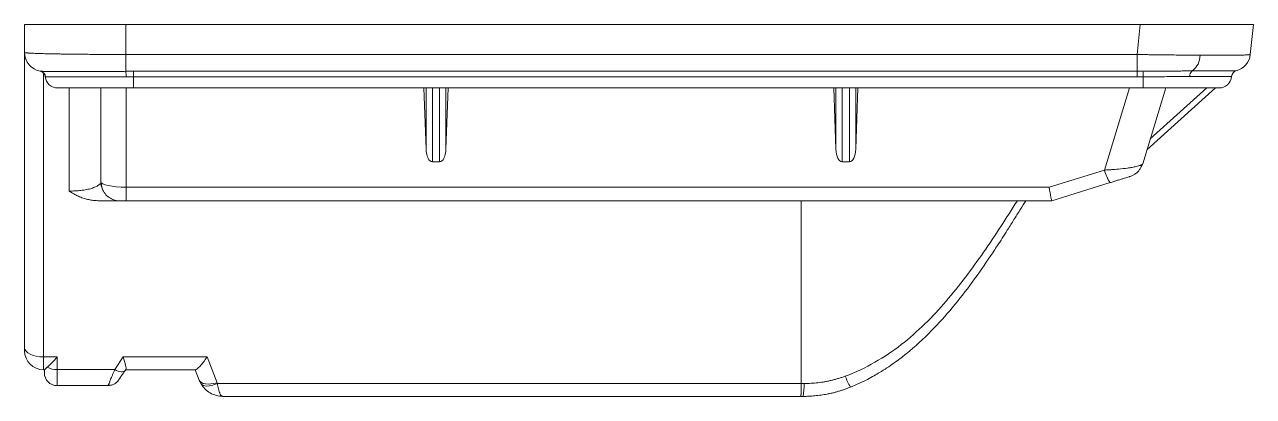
# Model space of a CAD drawing. Header units: millimetres. Extents: x 0 to 1189, y 0 to 841.
# Drawn here: x 373.3 to 567.6, y 231.3 to 290 of the extents above; entities that cross this region are included whole.
import ezdxf

# ---------------------------------------------------------------- set-up
doc = ezdxf.new("R2010")
doc.units = ezdxf.units.MM

msp = doc.modelspace()

# ---------------------------------------------------------------- linework, layer by layer
at = {"color": 7, "linetype": 'Continuous', "lineweight": 15}
for p, q in [((373.26, 285.6), (373.26, 290)), ((373.26, 290), (389.26, 290)), ((389.26, 285.29), (389.26, 290)), ((389.26, 290), (549.66, 290)), ((549.66, 290), (549.17, 285.29)), ((549.66, 290), (567.56, 290)), ((567.56, 290), (567.07, 285.29)), ((373.26, 285.6), (373.26, 239.02)), ((389.26, 285.29), (549.17, 285.29)), ((389.26, 282.63), (389.26, 285.29)), ((549.17, 282.63), (549.17, 285.29)), ((376.26, 282.35), (376.26, 237.54)), ((390.51, 282.63), (549.17, 282.63)), ((390.51, 281.76), (390.51, 282.63)), ((549.17, 281.76), (390.51, 281.76)), ((390.51, 280), (390.51, 281.76)), ((549.17, 282.63), (549.17, 281.76)), ((550.11, 281.77), (549.17, 281.76)), ((550.11, 280), (550.11, 281.77)), ((380.31, 263.72), (380.31, 280)), ((385.31, 265.2), (385.31, 280)), ((389.31, 280), (389.31, 264.33)), ((550.11, 280), (390.51, 280)), ((436.74, 270.36), (436.4, 280)), ((436.74, 270.36), (436.74, 280)), ((437.74, 268.34), (437.74, 280)), ((438.89, 280), (438.89, 268.34)), ((439.88, 280), (439.88, 270.36)), ((440.22, 280), (439.88, 270.36)), ((501.54, 270.36), (501.2, 280)), ((501.54, 270.36), (501.54, 280)), ((502.54, 268.34), (502.54, 280)), ((503.69, 280), (503.69, 268.34)), ((504.68, 280), (504.68, 270.36)), ((505.02, 280), (504.68, 270.36)), ((544.01, 267.05), (547.97, 280)), ((550.05, 268.03), (553.71, 280)), ((550.73, 270.24), (561.58, 280)), ((551.25, 271.95), (560.2, 280)), ((437.74, 268.34), (438.89, 268.34)), ((502.54, 268.34), (503.69, 268.34)), ((535.26, 264.33), (544.01, 267.05)), ((535.26, 264.33), (389.31, 264.33)), ((389.31, 264.33), (389.31, 262.2)), ((544.9, 265.06), (535.71, 262.2)), ((535.71, 262.2), (389.31, 262.2)), ((496.06, 233.34), (496.07, 262.2)), ((535.71, 262.2), (535.71, 262.2)), ((378.39, 237.54), (376.26, 237.54)), ((376.26, 235.52), (376.26, 237.54)), ((378.39, 237.54), (378.39, 235.55)), ((388.87, 237.54), (387.51, 235.55)), ((388.87, 237.54), (402.12, 237.54)), ((402.12, 237.54), (403.69, 233.48)), ((376.4, 235.52), (376.26, 235.52)), ((378.39, 235.55), (387.51, 235.55)), ((378.39, 235.55), (378.39, 233.02)), ((389.28, 235.58), (389.16, 235.41)), ((389.23, 235.52), (400.29, 235.52)), ((400.89, 233.88), (400.25, 235.52)), ((403.75, 233.34), (496.06, 233.34)), ((378.39, 233.02), (386.47, 233.02)), ((404.62, 231.32), (496, 231.32)), ((496.36, 231.32), (496, 231.32))]:
    msp.add_line(p, q, dxfattribs=at)
at = {"color": 8, "linetype": 'Continuous', "lineweight": 15}
msp.add_line((375.75, 282.65), (375.76, 282.65), dxfattribs=at)
at = {"color": 7, "linetype": 'Continuous', "lineweight": 15, "flags": 128}
for points in [[(550.05, 268.03), (549.92, 267.69), (549.82, 267.48)], [(388.31, 262.2), (387.73, 262.26), (387.19, 262.42)], [(373.26, 239.02), (373.32, 238.73), (373.49, 238.46), (373.77, 238.2), (374.14, 237.98), (374.6, 237.79), (375.11, 237.66), (375.68, 237.57), (376.26, 237.54)], [(387.51, 235.55), (387.78, 235.42), (388.05, 235.32), (388.31, 235.25), (388.54, 235.21), (388.75, 235.21), (388.92, 235.24), (389.06, 235.31), (389.16, 235.41)], [(400.89, 233.88), (401.02, 233.67), (401.23, 233.5), (401.51, 233.37), (401.86, 233.29), (402.27, 233.26), (402.71, 233.28), (403.19, 233.36), (403.69, 233.48)], [(403.75, 233.34), (403.3, 233.17), (402.87, 233.05), (402.47, 232.97), (402.09, 232.95), (401.77, 232.97), (401.49, 233.05), (401.28, 233.17), (401.14, 233.34)], [(386.95, 233.08), (386.71, 233.03), (386.47, 233.02)]]:
    msp.add_lwpolyline(points, dxfattribs=at)
at = {"color": 7, "linetype": 'Continuous', "lineweight": 15}
for centre, radius, start, end in [((376.26, 285.6), 3, 180, 260.3651), ((556.17, 285.1), 2.95, 305.4616, 1.4515), ((564.07, 285.6), 3, 284.8795, 353.8207), ((564.08, 285.6), 3, 284.73, 354), ((375.59, 281.66), 0.996, 6.375, 80.2856), ((378.51, 282), 2, 186.3637, 270), ((385.96, 281.88), 3.38, 358.0252, 12.8591), ((279.95, 279.45), 270.17, 0.4914, 0.676), ((558.51, 281.89), 1.02, 128.2267, 184.0644), ((562.11, 282), 2, 270, 354.9), ((565.1, 281.74), 1, 104.8537, 174.9029), ((565.1, 281.74), 1, 104.8388, 174.899), ((565.1, 281.74), 1, 104.7301, 174.8617), ((549.4, 268.26), 5.52, 192.7289, 215.4767), ((547.18, 268.91), 3, 287.2455, 317.7892), ((388.31, 265.2), 3, 180, 208.4468), ((376.26, 238.52), 3, 180, 270), ((378.3, 238.67), 3.12, 242.3036, 271.6317), ((378.39, 235.02), 2, 180, 270), ((386.47, 235.02), 2, 303.7278, 325.6766), ((487.43, 232.99), 9.09, 349.3565, 2.1995), ((513.35, 238.32), 11.01, 200.2449, 210.2851)]:
    msp.add_arc(centre, radius, start, end, dxfattribs=at)
at = {"color": 8, "linetype": 'Continuous', "lineweight": 15}
msp.add_arc((375.53, 281.67), 1, 59.227, 79.4608, dxfattribs=at)
at = {"color": 7, "linetype": 'Continuous', "lineweight": 15}
for centre, major_axis, ratio, start_param, end_param in [((437.74, 270.53), (0, 2.19), 0.456965, 1.647737, 3.141593), ((438.89, 270.53), (0, 2.19), 0.456965, 3.141593, 4.635448), ((502.54, 270.53), (0, 2.19), 0.456965, 1.647737, 3.141593), ((503.69, 270.53), (0, 2.19), 0.456965, 3.141593, 4.635448), ((535.26, 265.2), (-0.45, 3), 0.045227, 1.860644, 3.134735)]:
    msp.add_ellipse(centre, major_axis=major_axis, ratio=ratio, start_param=start_param, end_param=end_param, dxfattribs=at)
for points, knots in [([(373.26, 285.6), (373.26, 285.6), (373.27, 285.59), (373.3, 285.58), (373.34, 285.57), (373.4, 285.56), (373.47, 285.55), (373.55, 285.54), (373.64, 285.54), (373.74, 285.53), (373.84, 285.52), (373.95, 285.51), (374.06, 285.51), (374.17, 285.5), (374.28, 285.49), (374.56, 285.48), (375.08, 285.46), (375.94, 285.43), (376.9, 285.4), (377.86, 285.38), (378.81, 285.37), (379.74, 285.35), (380.72, 285.34), (381.72, 285.33), (382.76, 285.32), (383.82, 285.31), (384.9, 285.3), (385.99, 285.3), (387.08, 285.29), (388.17, 285.29), (388.9, 285.29), (389.26, 285.29)], [0, 0, 0, 0, 0.022441, 0.044071, 0.064891, 0.084901, 0.1041, 0.122489, 0.140067, 0.156835, 0.172792, 0.187939, 0.202276, 0.215802, 0.228517, 0.240423, 0.310556, 0.377292, 0.44063, 0.500572, 0.548283, 0.595528, 0.642309, 0.688627, 0.734484, 0.779879, 0.824816, 0.869295, 0.913318, 0.956885, 1, 1, 1, 1]), ([(549.17, 285.29), (549.37, 285.29), (549.78, 285.28), (550.39, 285.27), (551, 285.26), (551.6, 285.25), (552.19, 285.24), (552.78, 285.23), (553.36, 285.23), (553.93, 285.22), (554.5, 285.21), (555.05, 285.21), (555.6, 285.2), (556.13, 285.19), (556.66, 285.19), (557.17, 285.19), (557.67, 285.18), (558.16, 285.18), (558.64, 285.17), (558.96, 285.17), (559.11, 285.17)], [0, 0, 0, 0, 0.05839, 0.116443, 0.17416, 0.231542, 0.288588, 0.3453, 0.401678, 0.457723, 0.513435, 0.568816, 0.623865, 0.678585, 0.732974, 0.787034, 0.840766, 0.894171, 0.947248, 1, 1, 1, 1]), ([(559.11, 285.17), (559.27, 285.17), (559.6, 285.17), (560.08, 285.17), (560.55, 285.16), (561.01, 285.16), (561.46, 285.16), (561.89, 285.16), (562.31, 285.16), (562.71, 285.16), (563.1, 285.16), (563.48, 285.16), (563.83, 285.17), (564.18, 285.17), (564.5, 285.17), (564.88, 285.18), (565.29, 285.18), (565.71, 285.19), (566.09, 285.2), (566.4, 285.22), (566.66, 285.23), (566.86, 285.25), (567, 285.26), (567.04, 285.27), (567.06, 285.28)], [0, 0, 0, 0, 0.035186, 0.070451, 0.105795, 0.141218, 0.176722, 0.212306, 0.247971, 0.283719, 0.31955, 0.355463, 0.391461, 0.427543, 0.463709, 0.499962, 0.560479, 0.621559, 0.683205, 0.745418, 0.808202, 0.871559, 0.935491, 1, 1, 1, 1]), ([(375.73, 282.65), (375.8, 282.63), (375.95, 282.6), (376.22, 282.42), (376.4, 282.19), (376.49, 281.97), (376.52, 281.84), (376.53, 281.78)], [0, 0, 0, 0, 0.237495, 0.479943, 0.735385, 0.867483, 1, 1, 1, 1]), ([(375.76, 282.65), (375.77, 282.64), (375.8, 282.64), (375.87, 282.64), (375.97, 282.63), (376.08, 282.63), (376.22, 282.62), (376.38, 282.62), (376.57, 282.62), (376.79, 282.61), (377.32, 282.61), (378.29, 282.61), (379.95, 282.61), (381.9, 282.61), (383.74, 282.61), (385.25, 282.61), (386.27, 282.61), (387.28, 282.62), (388.27, 282.62), (388.94, 282.63), (389.26, 282.63)], [0, 0, 0, 0, 0.02593, 0.052322, 0.079178, 0.106502, 0.134295, 0.16256, 0.191297, 0.220506, 0.250187, 0.384699, 0.500039, 0.61896, 0.749895, 0.80278, 0.854207, 0.904199, 0.952784, 1, 1, 1, 1]), ([(376.58, 281.78), (376.57, 281.78), (376.53, 281.78), (376.53, 281.78), (376.52, 281.78)], [0, 0, 0, 0, 0.512271, 1, 1, 1, 1]), ([(389.35, 281.76), (389.18, 281.76), (388.85, 281.76), (388.35, 281.75), (387.85, 281.75), (387.33, 281.75), (386.8, 281.74), (386.27, 281.74), (385.73, 281.74), (385.19, 281.74), (384.33, 281.74), (382.71, 281.74), (380.65, 281.74), (378.93, 281.74), (377.96, 281.74), (377.44, 281.75), (377.11, 281.75), (376.86, 281.76), (376.68, 281.77), (376.62, 281.77), (376.58, 281.78)], [0, 0, 0, 0, 0.025104, 0.050882, 0.077332, 0.104456, 0.132252, 0.160722, 0.189865, 0.219682, 0.250171, 0.334529, 0.499991, 0.649946, 0.749852, 0.803781, 0.85576, 0.905789, 0.953869, 1, 1, 1, 1]), ([(549.17, 282.63), (549.32, 282.63), (549.63, 282.63), (549.95, 282.64), (550.1, 282.64)], [0, 0, 0, 0, 0.500014, 1, 1, 1, 1]), ([(557.87, 282.7), (557.73, 282.7), (557.44, 282.69), (556.99, 282.69), (556.53, 282.69), (556.07, 282.68), (555.6, 282.68), (555.12, 282.68), (554.64, 282.67), (554.09, 282.67), (553.27, 282.66), (552.3, 282.65), (551.33, 282.65), (550.64, 282.64), (550.26, 282.64), (550.1, 282.64)], [0, 0, 0, 0, 0.062493, 0.124978, 0.187463, 0.249952, 0.312449, 0.374956, 0.437477, 0.500013, 0.583904, 0.749322, 0.859585, 0.943157, 1, 1, 1, 1]), ([(557.49, 281.82), (556.39, 281.81), (555.19, 281.8), (552.7, 281.78), (551.41, 281.78), (550.11, 281.77)], [0, 0, 0, 0, 0.5, 0.5, 1, 1, 1, 1]), ([(564.1, 281.83), (564.1, 281.83), (564.1, 281.83), (564.06, 281.83), (564.01, 281.83), (563.93, 281.84), (563.83, 281.84), (563.7, 281.84), (563.54, 281.84), (563.36, 281.84), (563.15, 281.84), (562.91, 281.84), (562.64, 281.84), (562.27, 281.84), (561.79, 281.84), (561.17, 281.84), (560.5, 281.84), (559.79, 281.83), (559.05, 281.83), (558.29, 281.83), (557.75, 281.82), (557.49, 281.82)], [0, 0, 0, 0, 0.0377621, 0.0762349, 0.1154182, 0.155312, 0.1959164, 0.2372311, 0.2792562, 0.3219917, 0.3654374, 0.4095933, 0.4544593, 0.5000353, 0.5762173, 0.6508135, 0.7238239, 0.795248, 0.8650855, 0.9333363, 1, 1, 1, 1]), ([(564.84, 282.7), (564.84, 282.71), (564.83, 282.71), (564.8, 282.71), (564.72, 282.71), (564.57, 282.72), (564.27, 282.72), (563.76, 282.72), (563.06, 282.72), (562.4, 282.72), (561.79, 282.72), (561.12, 282.72), (560.39, 282.71), (559.61, 282.71), (558.77, 282.7), (558.17, 282.7), (557.87, 282.7)], [0, 0, 0, 0, 0.0303418, 0.0706662, 0.1208981, 0.1809712, 0.2508391, 0.3856764, 0.4999898, 0.5710172, 0.6420852, 0.7132397, 0.7845345, 0.8560355, 0.9278239, 1, 1, 1, 1]), ([(390.51, 280), (390.37, 280), (390.07, 280), (389.63, 280), (389.2, 280), (388.76, 280), (388.09, 280), (387.19, 280), (386.07, 280), (384.98, 280), (383.57, 280), (381.97, 280), (380.66, 280), (379.84, 280), (379.34, 280), (378.96, 280), (378.73, 280), (378.59, 280), (378.53, 280), (378.52, 280), (378.51, 280)], [0, 0, 0, 0, 0.023353, 0.046655, 0.069937, 0.09323, 0.116565, 0.1783, 0.240092, 0.304402, 0.368768, 0.500006, 0.631244, 0.695554, 0.759919, 0.821655, 0.883447, 0.922284, 0.961087, 1, 1, 1, 1]), ([(562.11, 280), (562.11, 280), (562.11, 280), (562.08, 280), (562.04, 280), (561.99, 280), (561.88, 280), (561.66, 280), (561.28, 280), (560.79, 280), (559.96, 280), (558.66, 280), (557.05, 280), (555.64, 280), (554.55, 280), (553.43, 280), (552.44, 280), (551.57, 280), (550.84, 280), (550.36, 280), (550.11, 280)], [0, 0, 0, 0, 0.023353, 0.046655, 0.069937, 0.09323, 0.116565, 0.1783, 0.240092, 0.304402, 0.368768, 0.500006, 0.631244, 0.695554, 0.759919, 0.821655, 0.883447, 0.922284, 0.961087, 1, 1, 1, 1]), ([(550.05, 268.03), (550.05, 268.02), (550.03, 267.99), (549.99, 267.94), (549.93, 267.89), (549.83, 267.84), (549.71, 267.79), (549.45, 267.7), (548.97, 267.58), (548.29, 267.45), (547.43, 267.32), (546.57, 267.22), (545.71, 267.15), (545.17, 267.11), (544.6, 267.07), (544.21, 267.05), (544.01, 267.05)], [0, 0, 0, 0, 0.03448, 0.071053, 0.109709, 0.150454, 0.193309, 0.238315, 0.381987, 0.493023, 0.56985, 0.751975, 0.809654, 0.870042, 0.933386, 1, 1, 1, 1]), ([(548.72, 266.33), (548.87, 266.43), (549.17, 266.63), (549.51, 267.02), (549.77, 267.44), (549.85, 267.73), (549.89, 267.88)], [0, 0, 0, 0, 0.251012, 0.502326, 0.752347, 1, 1, 1, 1]), ([(385.21, 264.92), (385.21, 264.91), (385.18, 264.85), (385.09, 264.77), (384.89, 264.59), (384.52, 264.39), (383.88, 264.15), (383.1, 263.96), (382.2, 263.82), (381.27, 263.74), (380.63, 263.73), (380.31, 263.72)], [0, 0, 0, 0, 0.021638, 0.093872, 0.152515, 0.325085, 0.473332, 0.623988, 0.759554, 0.882131, 1, 1, 1, 1]), ([(385.39, 265.03), (385.42, 264.77), (385.46, 264.24), (385.83, 263.48), (386.41, 262.81), (386.96, 262.54), (387.23, 262.41)], [0, 0, 0, 0, 0.2295504, 0.478999, 0.7396749, 1, 1, 1, 1]), ([(548.07, 266.04), (548.07, 266.04), (548.07, 266.04), (548.04, 266.03), (548, 266.02), (547.93, 266), (547.81, 265.96), (547.58, 265.89), (547.17, 265.76), (546.67, 265.6), (546.1, 265.43), (545.51, 265.24), (545.11, 265.12), (544.9, 265.06)], [0, 0, 0, 0, 0.047081, 0.093237, 0.138811, 0.184161, 0.22965, 0.350956, 0.474612, 0.602267, 0.735803, 0.865273, 1, 1, 1, 1]), ([(385, 262.2), (384.88, 262.21), (384.65, 262.21), (384.29, 262.24), (383.93, 262.28), (383.58, 262.34), (383.22, 262.41), (382.87, 262.51), (382.38, 262.66), (381.76, 262.9), (381.02, 263.27), (380.55, 263.57), (380.31, 263.72)], [0, 0, 0, 0, 0.070267, 0.140554, 0.21107, 0.282018, 0.3536, 0.426013, 0.499444, 0.659642, 0.825976, 1, 1, 1, 1]), ([(388.31, 262.2), (388.31, 262.2), (388.31, 262.2), (388.28, 262.2), (388.24, 262.2), (388.18, 262.2), (388.06, 262.2), (387.84, 262.2), (387.46, 262.2), (386.97, 262.2), (386.46, 262.2), (385.96, 262.2), (385.5, 262.2), (385.17, 262.2), (385, 262.2)], [0, 0, 0, 0, 0.051014, 0.101826, 0.152518, 0.203175, 0.253881, 0.383286, 0.511559, 0.638133, 0.762994, 0.842847, 0.921689, 1, 1, 1, 1]), ([(388.31, 262.2), (388.31, 262.2), (388.32, 262.2), (388.35, 262.2), (388.39, 262.2), (388.45, 262.2), (388.52, 262.2), (388.6, 262.2), (388.74, 262.2), (388.92, 262.2), (389.13, 262.2), (389.26, 262.2), (389.31, 262.2)], [0, 0, 0, 0, 0.087622, 0.173478, 0.258068, 0.34175, 0.424771, 0.507305, 0.594925, 0.764911, 0.893541, 1, 1, 1, 1]), ([(530.24, 262.2), (528.49, 259.47), (526.74, 256.74), (523.04, 251.41), (521.1, 248.82), (516.85, 243.88), (514.51, 241.53), (509.24, 237.45), (506.34, 235.73), (503.01, 234.51)], [0, 0, 0, 0, 0.25, 0.25, 0.5, 0.5, 0.75, 0.75, 1, 1, 1, 1]), ([(531.56, 262.2), (531.29, 261.76), (530.71, 260.84), (529.8, 259.38), (528.65, 257.54), (527.39, 255.58), (525.51, 252.73), (523.15, 249.32), (520.05, 245.34), (516.61, 241.51), (513.48, 238.63), (510.67, 236.5), (508.95, 235.37), (507.54, 234.54), (506.49, 233.97), (505.24, 233.35), (504.32, 232.97), (503.84, 232.76)], [0, 0, 0, 0, 0.0380041, 0.0798278, 0.1254706, 0.1971945, 0.2509515, 0.3761504, 0.5010566, 0.6191408, 0.7505193, 0.8093703, 0.874832, 0.8991518, 0.9280658, 0.9616429, 1, 1, 1, 1]), ([(373.26, 239.02), (373.26, 239), (373.26, 238.92), (373.26, 238.79), (373.26, 238.64), (373.26, 238.56), (373.26, 238.52), (373.26, 238.52), (373.26, 238.52)], [0, 0, 0, 0, 0.074116, 0.252394, 0.500016, 0.749086, 0.873304, 1, 1, 1, 1]), ([(376.85, 235.91), (377.06, 236.09), (377.3, 236.33), (377.83, 236.89), (378.11, 237.2), (378.39, 237.54)], [0, 0, 0, 0, 0.5, 0.5, 1, 1, 1, 1]), ([(389.28, 235.58), (389.31, 235.63), (389.32, 235.72), (389.3, 235.95), (389.26, 236.09), (389.13, 236.6), (389, 237.04), (388.87, 237.54)], [0, 0, 0, 0, 0.25, 0.25, 0.5, 0.5, 1, 1, 1, 1]), ([(400.29, 235.52), (400.35, 235.52), (400.45, 235.57), (400.7, 235.77), (400.85, 235.92), (401.18, 236.28), (401.36, 236.5), (401.73, 236.98), (401.93, 237.25), (402.12, 237.54)], [0, 0, 0, 0, 0.25, 0.25, 0.5, 0.5, 0.75, 0.75, 1, 1, 1, 1]), ([(376.39, 235.02), (376.39, 235.02), (376.39, 235.02), (376.39, 235.06), (376.39, 235.11), (376.39, 235.18), (376.39, 235.27), (376.39, 235.38), (376.39, 235.47), (376.39, 235.52)], [0, 0, 0, 0, 0.145361, 0.288229, 0.429579, 0.570421, 0.711771, 0.854639, 1, 1, 1, 1]), ([(376.4, 235.52), (376.42, 235.52), (376.46, 235.55), (376.61, 235.69), (376.71, 235.79), (376.85, 235.91)], [0, 0, 0, 0, 0.5, 0.5, 1, 1, 1, 1]), ([(386.47, 233.02), (386.47, 233.02), (386.47, 233.02), (386.48, 233.05), (386.5, 233.09), (386.52, 233.15), (386.56, 233.22), (386.59, 233.32), (386.64, 233.42), (386.69, 233.55), (386.76, 233.72), (386.86, 233.96), (386.99, 234.28), (387.14, 234.65), (387.31, 235.07), (387.44, 235.39), (387.51, 235.55)], [0, 0, 0, 0, 0.0530958, 0.1065097, 0.1602713, 0.21441, 0.2689542, 0.323932, 0.3793707, 0.435297, 0.4917367, 0.5846117, 0.6817931, 0.7833687, 0.8894152, 1, 1, 1, 1]), ([(388.12, 233.89), (388.12, 233.89), (388.13, 233.89), (388.14, 233.92), (388.17, 233.96), (388.21, 234.02), (388.27, 234.1), (388.33, 234.19), (388.4, 234.3), (388.53, 234.49), (388.72, 234.76), (388.95, 235.09), (389.09, 235.31), (389.16, 235.41)], [0, 0, 0, 0, 0.067799, 0.135384, 0.203036, 0.271001, 0.339487, 0.408669, 0.478696, 0.556843, 0.73756, 0.88372, 1, 1, 1, 1]), ([(386.49, 233.06), (386.6, 233.06), (386.84, 233.06), (387.18, 233.14), (387.52, 233.3), (387.71, 233.45), (387.81, 233.53)], [0, 0, 0, 0, 0.250837, 0.503171, 0.753926, 1, 1, 1, 1]), ([(401.14, 233.34), (401.49, 232.73), (402, 232.21), (403.21, 231.51), (403.91, 231.32), (404.62, 231.32)], [0, 0, 0, 0, 0.5, 0.5, 1, 1, 1, 1]), ([(403.75, 233.34), (403.76, 233.26), (403.78, 233.1), (403.83, 232.87), (403.87, 232.64), (403.93, 232.43), (403.98, 232.22), (404.05, 232.03), (404.12, 231.84), (404.21, 231.66), (404.32, 231.48), (404.46, 231.35), (404.56, 231.33), (404.62, 231.32)], [0, 0, 0, 0, 0.065253, 0.132401, 0.201457, 0.272434, 0.345344, 0.420196, 0.497002, 0.591615, 0.706989, 0.843121, 1, 1, 1, 1]), ([(496, 231.32), (496, 231.32), (496, 231.32), (496.01, 231.35), (496.01, 231.4), (496.02, 231.46), (496.02, 231.54), (496.03, 231.63), (496.03, 231.73), (496.03, 231.84), (496.04, 231.96), (496.04, 232.08), (496.04, 232.21), (496.05, 232.35), (496.05, 232.49), (496.05, 232.63), (496.05, 232.77), (496.06, 232.92), (496.06, 233.06), (496.06, 233.2), (496.06, 233.3), (496.06, 233.34)], [0, 0, 0, 0, 0.066788, 0.132003, 0.195646, 0.257716, 0.318212, 0.377136, 0.434487, 0.490265, 0.54447, 0.597102, 0.648161, 0.697647, 0.745559, 0.791899, 0.836666, 0.879859, 0.921479, 0.961526, 1, 1, 1, 1]), ([(503.01, 234.51), (502.84, 234.44), (502.49, 234.32), (501.96, 234.15), (501.42, 234), (500.89, 233.86), (500.35, 233.74), (499.81, 233.63), (499.08, 233.51), (498.19, 233.41), (497.27, 233.35), (496.72, 233.35), (496.51, 233.34)], [0, 0, 0, 0, 0.084167, 0.167972, 0.251435, 0.334578, 0.417422, 0.499986, 0.585658, 0.748969, 0.907143, 1, 1, 1, 1]), ([(503.84, 232.76), (503.65, 232.69), (503.29, 232.55), (502.75, 232.36), (502.21, 232.19), (501.69, 232.04), (501.17, 231.9), (500.67, 231.78), (500.01, 231.65), (499.2, 231.51), (498.24, 231.4), (497.3, 231.33), (496.67, 231.32), (496.36, 231.32)], [0, 0, 0, 0, 0.077193, 0.152464, 0.225813, 0.297242, 0.36675, 0.434339, 0.500009, 0.628974, 0.755287, 0.878959, 1, 1, 1, 1])]:
    msp.add_open_spline(points, degree=3, knots=knots, dxfattribs=at)
for points in [[(567.07, 285.29), (567.07, 285.29), (567.06, 285.28), (567.06, 285.28)], [(390.51, 282.63), (390.09, 282.63), (389.68, 282.63), (389.26, 282.63)], [(390.51, 281.76), (390.12, 281.76), (389.73, 281.76), (389.35, 281.76)], [(564.1, 281.83), (564.1, 281.83), (564.1, 281.83), (564.1, 281.83)], [(564.84, 282.7), (564.85, 282.7), (564.85, 282.7), (564.85, 282.7)], [(564.84, 282.7), (564.84, 282.7), (564.84, 282.7), (564.84, 282.7)], [(389.31, 264.33), (387.13, 264.33), (385.31, 264.73), (385.31, 265.2)], [(400.89, 233.88), (400.96, 233.69), (401.04, 233.51), (401.14, 233.34)], [(403.75, 233.34), (403.72, 233.39), (403.7, 233.43), (403.69, 233.48)], [(496.51, 233.34), (496.36, 233.34), (496.21, 233.34), (496.06, 233.34)]]:
    msp.add_open_spline(points, degree=3, dxfattribs=at)

doc.saveas('drawing.dxf')
